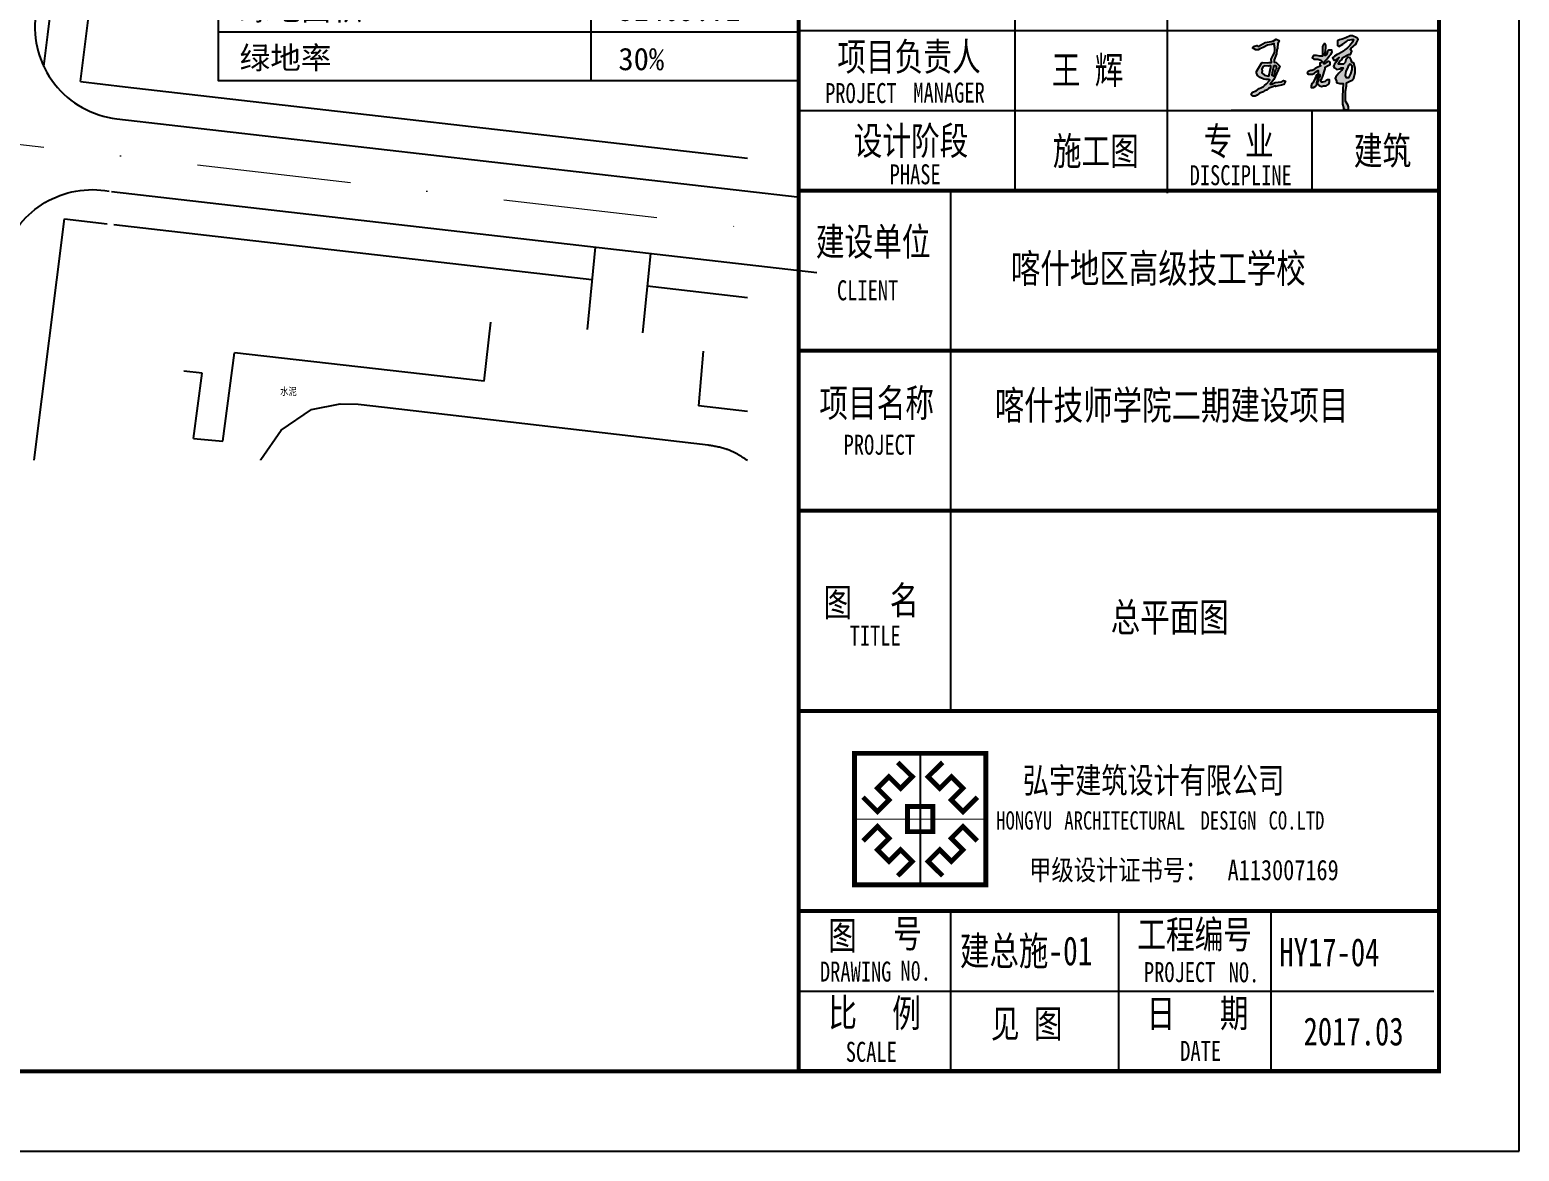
# Model space of a CAD drawing. Extents: x -534 to 560, y 572 to 1344.
# Drawn here: x 317.7 to 559.6, y 572 to 754.1 of the extents above; entities that cross this region are included whole.
import ezdxf
from ezdxf.enums import TextEntityAlignment as Align

# ---------------------------------------------------------------- set-up
doc = ezdxf.new("R2010")
doc.units = 0
doc.header["$LTSCALE"] = 1000
doc.header["$MEASUREMENT"] = 0
for name, pattern in [('DASHDOT2', [0.5, 0.25, -0.125, 0, -0.125]), ('X5', [3, 2, -1]), ('X6', [2, 1, -1])]:
    doc.linetypes.add(name, pattern=pattern)
for name, color, linetype in [('DLSS', 8, 'Continuous'), ('PUB_TEXT', 7, 'Continuous'), ('TK', 7, 'Continuous'), ('外轮廓线', 2, 'Continuous')]:
    doc.layers.add(name, color=color, linetype=linetype)
doc.layers.add('道路红线', color=1, linetype='Continuous', lineweight=0)
doc.styles.add('-宋体', font='', dxfattribs={"width": 0.75})
doc.styles.add('_TEL_DIM', font='simhei.ttf', dxfattribs={"width": 0.8, "height": 3.5})
doc.styles.add('HZ', font='', dxfattribs={"width": 0.8})
doc.styles.add('宋体', font='')
doc.styles.get('-宋体').set_extended_font_data('SimSun')
doc.styles.get('HZ').set_extended_font_data('SimSun')
doc.styles.get('宋体').set_extended_font_data('SimSun')

# ---------------------------------------------------------------- blocks, each defined once
blk = doc.blocks.new('logo')
at = {"color": 6}
blk.add_line((1004, 2011), (1004, 0), dxfattribs=at)
at = {"color": 6, "const_width": 74.6}
for points in [[(0, 2011), (2008, 2011), (2008, 0), (0, 0)], [(809, 1198), (1199, 1198), (1199, 813), (809, 813)]]:
    blk.add_lwpolyline(points, close=True, dxfattribs=at)
at = {"color": 6}
blk.add_lwpolyline([(0, 2011), (2008, 2011), (2008, 0), (0, 0)], close=True, dxfattribs=at)
for points, const_width in [([(660, 1874), (883, 1654), (704, 1475), (526, 1653), (350, 1477), (528, 1299), (350, 1120), (129, 1340)], 74.6), ([(1004, 2011), (1004, 0)], 15.2), ([(1348, 1874), (1125, 1654), (1304, 1475), (1482, 1653), (1658, 1477), (1480, 1299), (1659, 1120), (1879, 1340)], 74.6), ([(0, 1006), (2008, 1006)], 15.2), ([(660, 137), (883, 357), (704, 536), (526, 358), (350, 534), (528, 712), (350, 891), (129, 671)], 74.6), ([(1348, 137), (1125, 357), (1304, 536), (1482, 358), (1658, 534), (1480, 712), (1659, 891), (1879, 671)], 74.6)]:
    blk.add_lwpolyline(points, dxfattribs=dict(at, const_width=const_width))
blk = doc.blocks.new('BFGGFHBDRSGS')
at = {"layer": 'TK'}
h = blk.add_hatch(color=4, dxfattribs=at)
h.paths.add_polyline_path([(383373, -202048), (383391, -202075), (383391, -202123), (383378, -202177), (383352, -202228), (383327, -202228), (383315, -202198), (383324, -202145), (383342, -202106), (383354, -202071)], flags=16)
h.paths.add_polyline_path([(383232, -201835), (383282, -201809), (383325, -201774), (383345, -201757), (383393, -201748), (383414, -201748), (383401, -201784), (383368, -201825), (383340, -201851), (383306, -201877), (383288, -201894), (383231, -201926), (383210, -201935), (383176, -201956), (383152, -201978), (383169, -202005), (383192, -202005), (383234, -201975), (383223, -201983), (383209, -202008), (383204, -202018), (383190, -202041), (383176, -202057), (383166, -202084), (383176, -202102), (383206, -202125), (383242, -202115), (383263, -202103), (383284, -202103), (383264, -202135), (383248, -202151), (383230, -202171), (383208, -202194), (383195, -202216), (383185, -202234), (383203, -202265), (383203, -202284), (383244, -202297), (383285, -202297), (383275, -202456), (383275, -202501), (383275, -202558), (383290, -202600), (383290, -202613), (383322, -202626), (383351, -202626), (383351, -202591), (383342, -202566), (383313, -202519), (383313, -202484), (383313, -202448), (383313, -202396), (383326, -202329), (383326, -202291), (383366, -202271), (383399, -202256), (383419, -202230), (383434, -202162), (383434, -202106), (383419, -202044), (383395, -202031), (383385, -202002), (383372, -201978), (383344, -201968), (383318, -202004), (383309, -202037), (383290, -202057), (383226, -202057), (383226, -202044), (383243, -202018), (383269, -202003), (383280, -201973), (383350, -201935), (383375, -201935), (383394, -201895), (383385, -201878), (383375, -201878), (383386, -201857), (383437, -201812), (383453, -201792), (383471, -201750), (383457, -201730), (383402, -201701), (383371, -201701), (383318, -201728), (383271, -201745), (383239, -201755), (383213, -201767), (383213, -201778), (383213, -201807), (383213, -201823)])
h.paths.add_polyline_path([(383043, -201804), (383027, -201837), (383027, -201888), (383027, -201950), (383027, -201957), (382995, -201957), (382951, -201949), (382939, -201949), (382914, -201949), (382899, -201976), (382917, -201996), (382968, -201996), (383005, -202007), (383018, -202020), (383018, -202036), (382995, -202044), (382995, -202069), (383005, -202076), (382953, -202102), (382935, -202111), (382914, -202127), (382897, -202138), (382879, -202138), (382846, -202148), (382835, -202162), (382849, -202181), (382901, -202181), (382928, -202169), (382951, -202148), (382974, -202136), (382974, -202174), (382955, -202189), (382944, -202210), (382933, -202233), (382912, -202287), (382895, -202300), (382885, -202327), (382885, -202349), (382913, -202349), (382936, -202338), (382954, -202309), (382954, -202289), (382963, -202265), (382963, -202248), (382970, -202220), (382981, -202194), (382993, -202184), (382993, -202196), (382993, -202214), (382977, -202228), (382977, -202249), (382964, -202280), (382964, -202288), (382964, -202306), (382983, -202324), (383014, -202336), (383041, -202328), (383053, -202328), (383071, -202328), (383097, -202313), (383110, -202293), (383115, -202273), (383115, -202251), (383108, -202251), (383090, -202251), (383071, -202259), (383060, -202273), (383028, -202282), (383012, -202282), (383006, -202273), (383006, -202257), (383018, -202237), (383027, -202220), (383041, -202183), (383049, -202152), (383061, -202114), (383061, -202094), (383091, -202079), (383123, -202062), (383123, -202031), (383108, -202025), (383093, -202025), (383072, -202035), (383050, -202051), (383042, -202051), (383049, -202029), (383055, -202020), (383068, -202005), (383083, -201991), (383094, -201976), (383108, -201958), (383129, -201935), (383147, -201909), (383142, -201884), (383137, -201884), (383117, -201884), (383101, -201884), (383091, -201900), (383085, -201912), (383075, -201936), (383061, -201950), (383054, -201950), (383054, -201928), (383063, -201899), (383063, -201883), (383069, -201858), (383069, -201842), (383069, -201820), (383060, -201802), (383053, -201802)])
at = {"layer": 'TK', "lineweight": 25}
h = blk.add_hatch(color=4, dxfattribs=at)
h.paths.add_polyline_path([(382166, -201838), (382205, -201824), (382222, -201835), (382310, -201785), (382384, -201775), (382415, -201766), (382447, -201744), (382487, -201760), (382467, -201800), (382465, -201855), (382458, -201877), (382452, -201926), (382421, -202004), (382424, -202034), (382446, -202036), (382492, -202081), (382452, -202173), (382417, -202249), (382372, -202307), (382393, -202306), (382437, -202287), (382474, -202283), (382511, -202276), (382538, -202261), (382564, -202271), (382542, -202312), (382513, -202320), (382472, -202328), (382441, -202338), (382438, -202329), (382383, -202348), (382356, -202357), (382328, -202381), (382304, -202390), (382289, -202403), (382240, -202420), (382212, -202443), (382184, -202456), (382160, -202456), (382143, -202446), (382134, -202427), (382150, -202407), (382197, -202391), (382235, -202361), (382256, -202351), (382291, -202335), (382304, -202325), (382325, -202302), (382363, -202260), (382369, -202253), (382352, -202250), (382323, -202250), (382294, -202243), (382249, -202222), (382213, -202198), (382201, -202167), (382201, -202148), (382263, -202044), (382276, -202037), (382340, -202042), (382360, -202036), (382388, -202038), (382385, -201995), (382406, -201954), (382425, -201916), (382429, -201886), (382429, -201856), (382423, -201813), (382421, -201798), (382391, -201813), (382339, -201818), (382287, -201847), (382245, -201866), (382221, -201879), (382195, -201879), (382152, -201854)])
h.paths.add_polyline_path([(382382, -202075), (382353, -202081), (382297, -202077), (382280, -202089), (382268, -202118), (382271, -202137), (382270, -202167), (382300, -202195), (382337, -202203), (382358, -202207), (382364, -202178), (382370, -202147), (382380, -202103)], flags=16)
h.paths.add_polyline_path([(382419, -202072), (382434, -202073), (382447, -202081), (382449, -202093), (382450, -202111), (382441, -202124), (382432, -202145), (382425, -202165), (382422, -202193), (382414, -202206), (382398, -202199), (382400, -202163), (382409, -202127), (382418, -202092)], flags=16)
at = {"layer": 'TK'}
for p, q in [((385484, -215638), (385484, -156238)), ((376484, -214638), (376484, -157238)), ((379184, -191637), (379184, -203637)), ((381088, -194637), (381088, -203667)), ((376484, -201637), (384484, -201637)), ((376484, -202637), (384484, -202637)), ((384484, -202637), (381884, -202637)), ((382895, -202637), (382895, -203637)), ((378384, -210137), (378384, -203637)), ((377684, -210137), (384484, -210137)), ((377684, -212637), (384484, -212637)), ((377684, -212637), (384419, -212637)), ((378384, -214638), (378384, -212637)), ((380484, -214638), (380484, -212637)), ((382384, -214638), (382384, -212637)), ((376484, -213637), (384419, -213637)), ((378684, -213637), (378884, -213637)), ((384484, -214638), (377684, -214638)), ((377684, -214638), (379384, -214638)), ((384484, -214637), (378532, -214637)), ((301384, -215638), (385484, -215638))]:
    blk.add_line(p, q, dxfattribs=at)
at = {"layer": 'TK', "const_width": 50}
for points in [[(303884, -214638), (384484, -214638), (384484, -157238), (303884, -157238)], [(376484, -157238), (384484, -157238), (384484, -214637), (376484, -214637)]]:
    blk.add_lwpolyline(points, close=True, dxfattribs=at)
at = {"layer": 'TK', "color": 4}
for points in [[(383232, -201835), (383282, -201809), (383325, -201774), (383345, -201757), (383393, -201748), (383414, -201748), (383401, -201784), (383368, -201825), (383340, -201851), (383306, -201877), (383288, -201894), (383231, -201926), (383210, -201935), (383176, -201956), (383152, -201978), (383169, -202005), (383192, -202005), (383234, -201975), (383223, -201983), (383209, -202008), (383204, -202018), (383190, -202041), (383176, -202057), (383166, -202084), (383176, -202102), (383176, -202102), (383206, -202125), (383242, -202115), (383263, -202103), (383284, -202103), (383264, -202135), (383248, -202151), (383230, -202171), (383208, -202194), (383195, -202216), (383185, -202234), (383203, -202265), (383203, -202284), (383244, -202297), (383285, -202297), (383275, -202456), (383275, -202501), (383275, -202558), (383290, -202600), (383290, -202613), (383322, -202626), (383351, -202626), (383351, -202591), (383342, -202566), (383313, -202519), (383313, -202484), (383313, -202448), (383313, -202396), (383326, -202329), (383326, -202291), (383366, -202271), (383399, -202256), (383419, -202230), (383434, -202162), (383434, -202106), (383419, -202044), (383395, -202031), (383385, -202002), (383372, -201978), (383344, -201968), (383318, -202004), (383309, -202037), (383290, -202057), (383226, -202057), (383226, -202044), (383243, -202018), (383269, -202003), (383280, -201973), (383350, -201935), (383375, -201935), (383394, -201895), (383385, -201878), (383375, -201878), (383386, -201857), (383437, -201812), (383453, -201792), (383471, -201750), (383457, -201730), (383402, -201701), (383371, -201701), (383318, -201728), (383271, -201745), (383239, -201755), (383213, -201767), (383213, -201778), (383213, -201807), (383213, -201823), (383232, -201835)], [(383043, -201804), (383027, -201837), (383027, -201888), (383027, -201950), (383027, -201957), (382995, -201957), (382951, -201949), (382939, -201949), (382914, -201949), (382899, -201976), (382917, -201996), (382968, -201996), (383005, -202007), (383018, -202020), (383018, -202036), (382995, -202044), (382995, -202069), (383005, -202076), (382953, -202102), (382935, -202111), (382914, -202127), (382897, -202138), (382879, -202138), (382846, -202148), (382835, -202162), (382849, -202181), (382901, -202181), (382928, -202169), (382951, -202148), (382974, -202136), (382974, -202174), (382955, -202189), (382944, -202210), (382933, -202233), (382912, -202287), (382895, -202300), (382885, -202327), (382885, -202349), (382913, -202349), (382936, -202338), (382954, -202309), (382954, -202289), (382963, -202265), (382963, -202248), (382970, -202220), (382981, -202194), (382993, -202184), (382993, -202196), (382993, -202214), (382977, -202228), (382977, -202249), (382964, -202280), (382964, -202288), (382964, -202306), (382983, -202324), (383014, -202336), (383041, -202328), (383053, -202328), (383071, -202328), (383097, -202313), (383110, -202293), (383115, -202273), (383115, -202251), (383108, -202251), (383090, -202251), (383071, -202259), (383060, -202273), (383028, -202282), (383012, -202282), (383006, -202273), (383006, -202257), (383018, -202237), (383027, -202220), (383041, -202183), (383049, -202152), (383061, -202114), (383061, -202094), (383091, -202079), (383123, -202062), (383123, -202031), (383108, -202025), (383093, -202025), (383072, -202035), (383050, -202051), (383042, -202051), (383049, -202029), (383055, -202020), (383068, -202005), (383083, -201991), (383094, -201976), (383108, -201958), (383129, -201935), (383147, -201909), (383142, -201884), (383137, -201884), (383117, -201884), (383101, -201884), (383091, -201900), (383085, -201912), (383075, -201936), (383061, -201950), (383054, -201950), (383054, -201928), (383063, -201899), (383063, -201883), (383069, -201858), (383069, -201842), (383069, -201820), (383060, -201802), (383053, -201802), (383043, -201804)], [(383373, -202048), (383391, -202075), (383391, -202123), (383378, -202177), (383352, -202228), (383327, -202228), (383315, -202198), (383324, -202145), (383342, -202106), (383354, -202071), (383373, -202048)]]:
    blk.add_lwpolyline(points, dxfattribs=at)
at = {"layer": 'TK', "color": 4, "lineweight": 25}
for points in [[(382166, -201838), (382205, -201824), (382222, -201835), (382310, -201785), (382384, -201775), (382415, -201766), (382447, -201744), (382487, -201760), (382467, -201800), (382465, -201855), (382458, -201877), (382452, -201926), (382421, -202004), (382424, -202034), (382446, -202036), (382492, -202081), (382452, -202173), (382417, -202249), (382417, -202249), (382372, -202307), (382393, -202306), (382437, -202287), (382474, -202283), (382511, -202276), (382538, -202261), (382564, -202271), (382542, -202312), (382513, -202320), (382472, -202328), (382441, -202338), (382438, -202329), (382383, -202348), (382356, -202357), (382328, -202381), (382304, -202390), (382289, -202403), (382240, -202420), (382212, -202443), (382184, -202456), (382160, -202456), (382143, -202446), (382134, -202427), (382150, -202407), (382197, -202391), (382235, -202361), (382256, -202351), (382291, -202335), (382304, -202325), (382325, -202302), (382363, -202260), (382369, -202253), (382352, -202250), (382323, -202250), (382294, -202243), (382249, -202222), (382213, -202198), (382201, -202167), (382201, -202148), (382263, -202044), (382276, -202037), (382340, -202042), (382360, -202036), (382388, -202038), (382385, -201995), (382406, -201954), (382425, -201916), (382429, -201886), (382429, -201856), (382423, -201813), (382423, -201813), (382421, -201798), (382391, -201813), (382339, -201818), (382287, -201847), (382245, -201866), (382221, -201879), (382195, -201879), (382152, -201854), (382166, -201838)], [(382419, -202072), (382434, -202073), (382447, -202081), (382449, -202093), (382450, -202111), (382441, -202124), (382432, -202145), (382425, -202165), (382422, -202193), (382414, -202206), (382398, -202199), (382400, -202163), (382409, -202127), (382418, -202092), (382419, -202072)], [(382382, -202075), (382353, -202081), (382297, -202077), (382280, -202089), (382268, -202118), (382271, -202137), (382270, -202167), (382300, -202195), (382337, -202203), (382358, -202207), (382364, -202178), (382370, -202147), (382380, -202103), (382382, -202075)]]:
    blk.add_lwpolyline(points, dxfattribs=at)
at = {"layer": 'TK', "const_width": 50}
for points in [[(376484, -203637), (384484, -203637)], [(376484, -205637), (384484, -205637)], [(376484, -207637), (384484, -207637)], [(376484, -210137), (384484, -210137)], [(376484, -212637), (384484, -212637)]]:
    blk.add_lwpolyline(points, dxfattribs=at)
at = {"layer": 'TK'}
blk.add_point((384484, -214637), dxfattribs=at)
at = {"layer": 'TK', "xscale": 0.8162497762823477, "yscale": 0.8162497762823477, "zscale": 0.8162497762823477}
blk.add_blockref('logo', (377181, -212309), dxfattribs=at)
at = {"layer": 'TK', "style": '-宋体', "width": 0.75}
for s, height, p in [('项目负责人', 350, (376966, -202139)), ('王 辉', 350, (379644, -202305)), ('PROJECT', 250, (376813, -202543)), ('MANAGER', 250, (377915, -202537)), ('设计阶段', 350, (377170, -203189)), ('专', 350, (381541, -203195)), ('业', 350, (382059, -203196)), ('施工图', 350, (379658, -203317)), ('建筑', 350, (383418, -203314)), ('PHASE', 250, (377619, -203558)), ('DISCIPLINE', 250, (381367, -203569)), ('建设单位', 350, (376697, -204449)), ('CLIENT', 250, (376961, -205007)), ('项目名称', 350, (376741, -206465)), ('PROJECT', 250, (377044, -206936)), ('图', 350, (376793, -208955)), ('名', 350, (377622, -208930)), ('TITLE', 250, (377119, -209321)), ('图', 350, (376851, -213117)), ('号', 350, (377663, -213093)), ('工程编号', 350, (380713, -213105)), ('HY17-04', 350, (382488, -213326)), ('DRAWING', 250, (376748, -213518)), ('N0.', 250, (377753, -213507)), ('PROJECT', 250, (380796, -213525)), ('NO.', 250, (381854, -213528)), ('比', 350, (376853, -214082)), ('例', 350, (377651, -214088)), ('日', 350, (380829, -214091)), ('期', 350, (381744, -214089)), ('见 图', 350, (378883, -214219)), ('2017.03', 350, (382790, -214316)), ('SCALE', 250, (377071, -214521)), ('DATE', 250, (381249, -214509))]:
    blk.add_text(s, height=height, dxfattribs=at).set_placement(p)
at = {"layer": 'TK', "color": 9}
for s, height, style, width, p in [('弘宇建筑设计有限公司', 319, '-宋体', 0.75, (379284, -211164)), ('HONGYU', 227.8, '-宋体', 0.75, (378951, -211619, 0)), ('ARCHITECTURAL', 227.85, '-宋体', 0.75, (379801, -211619, 0)), ('DESIGN', 227.8, '-宋体', 0.75, (381503, -211619, 0)), ('CO.LTD', 227.8, '-宋体', 0.75, (382353, -211619, 0)), ('甲级设计证书号：', 255.1, '_TEL_DIM', 0.8, (379362, -212252)), ('A113007169', 255.1, '_TEL_DIM', 0.8, (381841, -212252))]:
    blk.add_text(s, height=height, dxfattribs=dict(at, style=style, width=width)).set_placement(p)
blk = doc.blocks.new('A$C37B82D5D')
at = {"xscale": 1.25, "yscale": 1.25, "zscale": 1.25}
blk.add_blockref('BFGGFHBDRSGS', (-376730, 269547), dxfattribs=at)
at = {"layer": 'TK', "color": 3, "style": '-宋体', "width": 0.75}
for s, p in [('喀什地区高级技工学校', (97187, 13562)), ('喀什技师学院二期建设项目', (96934, 11425))]:
    blk.add_text(s, height=450, dxfattribs=at).set_placement(p)
blk = doc.blocks.new('bfg  jishujingjizhibiao')
for p, q in [((717.7, 965.97), (717.7, 901.97)), ((657.2, 957.97), (751.46, 957.97)), ((657.2, 957.97), (751.46, 957.97)), ((657.2, 949.97), (751.46, 949.97)), ((665.49, 941.97), (751.46, 941.97)), ((665.49, 933.97), (751.46, 933.97)), ((665.49, 925.97), (751.46, 925.97)), ((665.49, 917.97), (751.46, 917.97)), ((665.49, 909.97), (751.46, 909.97)), ((665.49, 909.97), (751.46, 909.97)), ((717.7, 880.75), (717.7, 760.75)), ((657.2, 872.75), (751.46, 872.75)), ((657.2, 864.75), (751.46, 864.75)), ((657.2, 856.75), (751.46, 856.75)), ((665.49, 848.75), (751.46, 848.75)), ((665.49, 840.75), (751.46, 840.75)), ((673.14, 832.75), (751.46, 832.75)), ((673.14, 824.75), (751.46, 824.75)), ((673.14, 816.75), (751.46, 816.75)), ((673.14, 808.75), (751.46, 808.75)), ((657.2, 800.75), (751.46, 800.75)), ((657.2, 792.75), (751.46, 792.75)), ((657.2, 784.75), (751.46, 784.75)), ((657.2, 776.75), (751.46, 776.75)), ((657.2, 768.75), (751.46, 768.75))]:
    blk.add_line(p, q)
at = {"color": 0, "linetype": 'Continuous'}
for p, q in [((665.49, 949.97), (665.49, 901.97)), ((665.49, 856.75), (665.49, 800.75)), ((673.14, 840.75), (673.14, 800.75))]:
    blk.add_line(p, q, dxfattribs=at)
for points in [[(657.2, 965.97), (751.46, 965.97), (751.46, 901.97), (657.2, 901.97)], [(657.2, 880.75), (751.46, 880.75), (751.46, 760.75), (657.2, 760.75)]]:
    blk.add_lwpolyline(points, close=True)
at = {"layer": 'DLSS', "color": 8, "linetype": 'Continuous', "style": 'HZ', "width": 0.8}
blk.add_text('亚', height=2, dxfattribs=at).set_placement((713.92, 796.42), align=Align.MIDDLE)
at = {"layer": 'PUB_TEXT', "style": '_TEL_DIM', "width": 0.8}
for s, p in [('二期经济技术指标', (658.53, 970.92)), ('一期用地经济技术指标', (658.53, 885.71))]:
    blk.add_text(s, height=4.807, dxfattribs=at).set_placement(p)
at = {"layer": 'PUB_TEXT', "style": '宋体'}
for s, height, p in [('类别', 3.646, (660.3, 959.19)), ('数据', 3.646, (721.84, 960.12)), ('总建筑面积', 3.646, (660.64, 951.66)), ('4号教学楼', 3.646, (673.13, 943.33)), ('汽修教学楼', 3.646, (673.13, 935.33)), ('烹饪教学楼', 3.646, (673.13, 927.33)), ('其', 3.65, (658.58, 924.15)), ('男生宿舍', 3.646, (673.13, 919.33)), ('中', 3.65, (658.58, 916.15)), ('女生宿舍', 3.646, (673.13, 911.33)), ('垃圾站', 3.646, (673.13, 903.33)), ('类别', 3.646, (660.3, 873.98)), ('数据', 3.646, (721.84, 874.91)), ('校区用地面积', 3.646, (660.64, 866.18)), ('171365.69M', 3.646, (722.15, 866.44)), ('2', 1.82, (748.08, 868.84)), ('总建筑面积', 3.646, (660.64, 858.45)), ('一期建筑面积', 3.646, (673.13, 850.12)), ('59408.21M', 3.646, (722.15, 850.5)), ('2', 1.82, (745.49, 852.9)), ('二期建筑面积', 3.646, (673.13, 842.12)), ('四号教学楼', 3.646, (674.73, 834.12)), ('4539.13M', 3.646, (722.15, 834.5)), ('2', 1.82, (743.44, 836.9)), ('其', 3.65, (658.58, 831.93)), ('其', 3.65, (667.04, 826.12)), ('汽修、烹饪实训楼', 3.646, (674.73, 826.12)), ('7000M', 3.646, (722.15, 826.5)), ('2', 1.82, (736.27, 828.9)), ('中', 3.65, (658.58, 823.93)), ('2', 1.82, (743.59, 820.9)), ('中', 3.65, (667.04, 818.12)), ('男生宿舍楼', 3.646, (674.73, 818.12)), ('7180.27M', 3.646, (722.15, 818.5)), ('女生宿舍楼', 3.646, (674.73, 810.12)), ('4224.14M', 3.646, (722.15, 810.5)), ('2', 1.82, (743.66, 812.9)), ('公厕、垃圾站', 3.646, (674.73, 802.12)), ('208M', 3.646, (722.15, 802.5)), ('2', 1.82, (733.31, 804.9)), ('标准足球运动场占地面积', 3.6456, (660.64, 794.12)), ('2', 1.82, (745.49, 796.9)), ('18372.79M', 3.646, (722.15, 794.5)), ('对外实训用房占地面积', 3.646, (660.64, 785.96)), ('8182.08M', 3.646, (722.15, 786.5)), ('2', 1.82, (742.89, 788.9)), ('学校可比用地容积率', 3.646, (660.64, 778.29)), ('0.51', 3.646, (722.15, 778.5)), ('绿地面积', 3.646, (660.64, 770.62)), ('51409.71', 3.646, (722.15, 770.5)), ('绿地率', 3.646, (660.64, 762.69)), ('30%', 3.646, (722.15, 762.5))]:
    blk.add_text(s, height=height, dxfattribs=at).set_placement(p)
at = {"layer": 'PUB_TEXT', "color": 3, "style": '宋体'}
for s, height, p in [('2', 1.82, (745.49, 954.11)), ('27419.54M', 3.646, (722.15, 951.71)), ('4934.56M', 3.646, (722.15, 943.71)), ('2', 1.82, (743.59, 946.11)), ('4191.18M', 3.646, (722.15, 935.71)), ('2', 1.82, (743.48, 938.11)), ('5557.33M', 3.646, (722.15, 927.71)), ('2', 1.82, (743.48, 930.11)), ('8204.13M', 3.646, (722.15, 919.71)), ('2', 1.82, (743.44, 922.11)), ('4355.1M', 3.646, (722.15, 911.71)), ('2', 1.82, (741.16, 914.11)), ('177.24M', 3.646, (722.15, 903.71)), ('2', 1.82, (740.91, 906.11)), ('86827.75M', 3.646, (722.15, 858.5)), ('2', 1.82, (746.37, 860.9)), ('2', 1.82, (745.49, 844.9)), ('27419.54M', 3.646, (722.15, 842.5))]:
    blk.add_text(s, height=height, dxfattribs=at).set_placement(p)

msp = doc.modelspace()

# ---------------------------------------------------------------- linework, layer by layer
at = {"layer": 'DLSS', "color": 8, "linetype": 'X5'}
for p, q in [((326.808, 752.661), (372.017, 1116.185)), ((325.943, 745.706), (326.808, 752.661))]:
    msp.add_line(p, q, dxfattribs=at)
at = {"layer": 'DLSS', "color": 8, "linetype": 'X5', "flags": 128}
for points in [[(320.641, 753.389), (366.315, 1116.185)], [(319.984, 748.173), (320.641, 753.389)], [(325.943, 745.706), (333.205, 744.871)], [(333.205, 744.871), (434.251, 733.26)], [(318.435, 684.208), (323.355, 723.414)], [(323.355, 723.414), (330.29, 722.616)], [(331.35, 722.494), (409.015, 713.557)], [(417.983, 712.526), (434.251, 710.654)]]:
    msp.add_lwpolyline(points, dxfattribs=at)
at = {"layer": 'DLSS', "color": 41, "linetype": 'Continuous', "flags": 128}
for points in [[(344.643, 963.865), (318.656, 756.462, 0.417217), (331.827, 739.695), (442.345, 726.995)], [(313.616, 718.095, -0.0871909), (316.191, 722.65, -0.0871909), (320.164, 726.055, -0.0897183), (325.209, 727.929, -0.0897183), (330.591, 727.916)], [(313.616, 718.095, -0.0871909), (316.191, 722.65, -0.0871909), (320.164, 726.055, -0.0897183), (325.209, 727.929, -0.0897183), (330.591, 727.916)], [(313.616, 718.095, -0.0871909), (316.191, 722.65, -0.0871909), (320.164, 726.055, -0.0897183), (325.209, 727.929, -0.0897183), (330.591, 727.916)]]:
    msp.add_lwpolyline(points, format="xyb", dxfattribs=at)
msp.add_lwpolyline([(330.978, 727.871), (445.52, 714.692)], dxfattribs=at)
at = {"layer": 'DLSS', "color": 8, "linetype": 'X6', "flags": 128}
for points in [[(409.529, 718.833), (408.223, 705.437)], [(418.526, 717.798), (417.2, 704.911)], [(344.328, 687.765), (349.078, 687.299), (350.954, 701.681)], [(344.328, 687.765), (345.704, 698.357), (342.753, 698.707)], [(355.23, 684.208), (355.263, 684.331), (358.519, 689.094), (363.467, 692.458), (368.133, 693.386), (371.048, 693.345), (375.305, 692.818)], [(375.305, 692.818), (427.87, 686.707)], [(434.251, 692.147), (426.331, 693.052)]]:
    msp.add_lwpolyline(points, dxfattribs=at)
at = {"layer": 'DLSS', "color": 8, "linetype": 'X6'}
for points in [[(391.513, 697.044), (392.607, 706.653)], [(391.513, 697.044), (350.954, 701.681)], [(427.078, 701.922), (426.331, 693.052)], [(434.251, 692.157), (426.332, 693.063)]]:
    msp.add_lwpolyline(points, dxfattribs=at)
at = {"layer": 'DLSS', "color": 8, "linetype": 'X6', "flags": 128}
msp.add_lwpolyline([(427.87, 686.707, -0.0428891), (430.785, 686.08, -0.0622132), (432.664, 685.237, -0.0145076), (434.251, 684.208, -0.0145076)], format="xyb", dxfattribs=at)
at = {"layer": '道路红线', "linetype": 'DASHDOT2', "ltscale": 0.1}
msp.add_line((-501.194, 829.349), (442.345, 721.019), dxfattribs=at)

# ---------------------------------------------------------------- block references
at = {"layer": '外轮廓线', "ltscale": 0.03, "xscale": 0.01040000000011787, "yscale": 0.01040000000011787, "zscale": 0.01040000000024591}
msp.add_blockref('A$C37B82D5D', (-533.694, 571.998), dxfattribs=at)
at = {"layer": '外轮廓线'}
msp.add_blockref('bfg  jishujingjizhibiao', (-308.849, -14.933), dxfattribs=at)

# ---------------------------------------------------------------- texts
at = {"layer": 'DLSS', "color": 8, "linetype": 'X6', "style": 'HZ', "width": 0.8}
msp.add_text('水泥', height=1.2, dxfattribs=at).set_placement((358.381, 694.79))
at = {"layer": 'TK', "color": 3, "style": '-宋体', "width": 0.75}
for s, p in [(' 总平面图', (490.883, 656.376)), ('建总施-01', (468.771, 602.199))]:
    msp.add_text(s, height=4.68, dxfattribs=at).set_placement(p)

doc.saveas('drawing.dxf')
